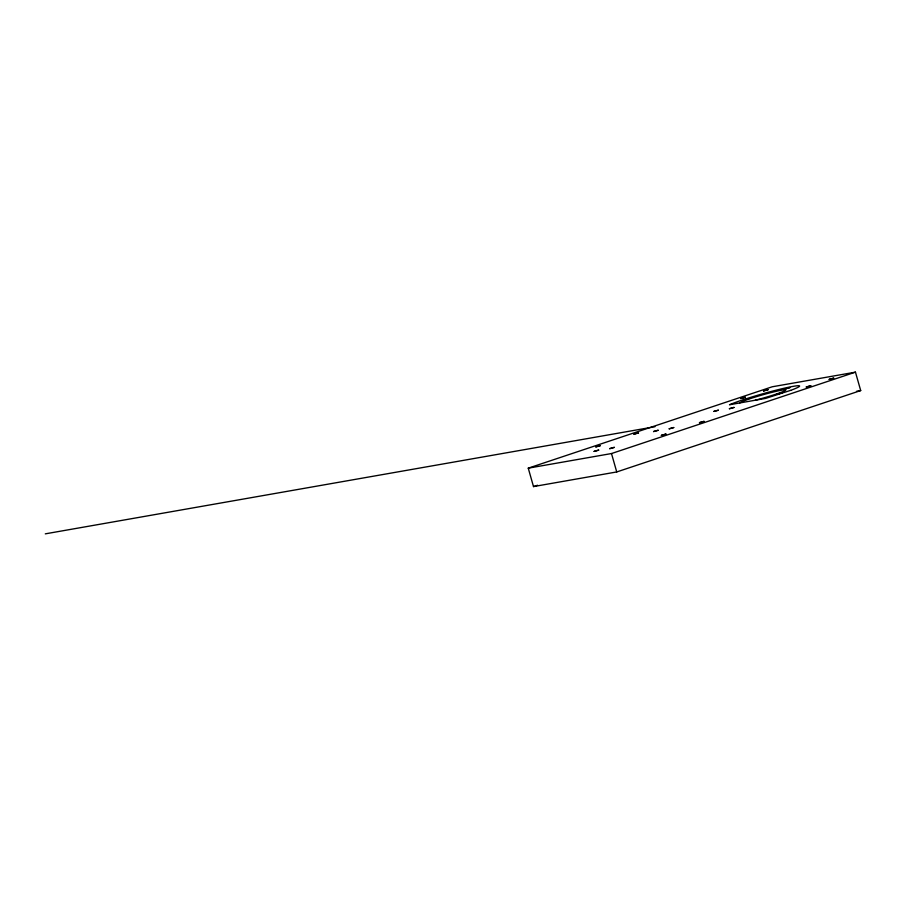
<?xml version="1.0" encoding="UTF-8"?>
<svg xmlns="http://www.w3.org/2000/svg" width="906" height="906" viewBox="0 0 906 906"><rect width="100%" height="100%" fill="white"/><g stroke="black" fill="none" stroke-linecap="round" stroke-linejoin="round"><path stroke-width="1.36" d="M528.255 468.164L772.218 386.783L855.457 372.151L860.7 390.565L616.737 471.947L533.498 486.579L528.255 468.164L611.493 453.544L855.457 372.151M533.498 486.579L537.518 485.242M755.196 400.237L759.941 398.991A23.986 1.631 -15.9 0 0 785.661 390.226A23.986 1.631 -15.9 0 0 765.559 394.031A23.986 1.631 -15.9 0 0 739.851 402.796L739.874 402.932M45.3 533.849L654.97 426.715M856.532 391.301L860.7 390.565M611.493 453.544L616.737 471.947M595.82 446.873L600.384 445.605L595.82 446.873M594.11 451.392L598.673 450.112L594.11 451.392M609.715 448.651L614.279 447.371L609.715 448.651M633.94 434.155L638.504 432.887L633.94 434.155M653.577 431.55L658.141 430.271L653.577 431.55M661.369 435.356L665.944 434.076L661.369 435.356M669.183 428.81L673.747 427.53L669.183 428.81M699.489 422.638L704.053 421.369L699.489 422.638M729.409 408.719L733.973 407.44L729.409 408.719M740.666 398.549L745.242 397.281L740.666 398.549M743.384 400.169L748.866 398.64L743.384 400.169M763.543 390.928L768.107 389.648L763.543 390.928M776.68 394.314L782.161 392.785L776.68 394.314M784.426 389.104L789.907 387.575L784.426 389.104M806.272 387.009L810.802 385.775L806.272 387.009M713.871 411.415L718.367 410.203L713.871 411.415M829.183 379.354L833.667 378.153L829.183 379.354M790.745 390.339L765.525 398.425L729.489 404.755A38.38 2.616 -15.9 0 1 782.965 388.504A38.38 2.616 -15.9 0 1 790.745 390.339"/></g></svg>
